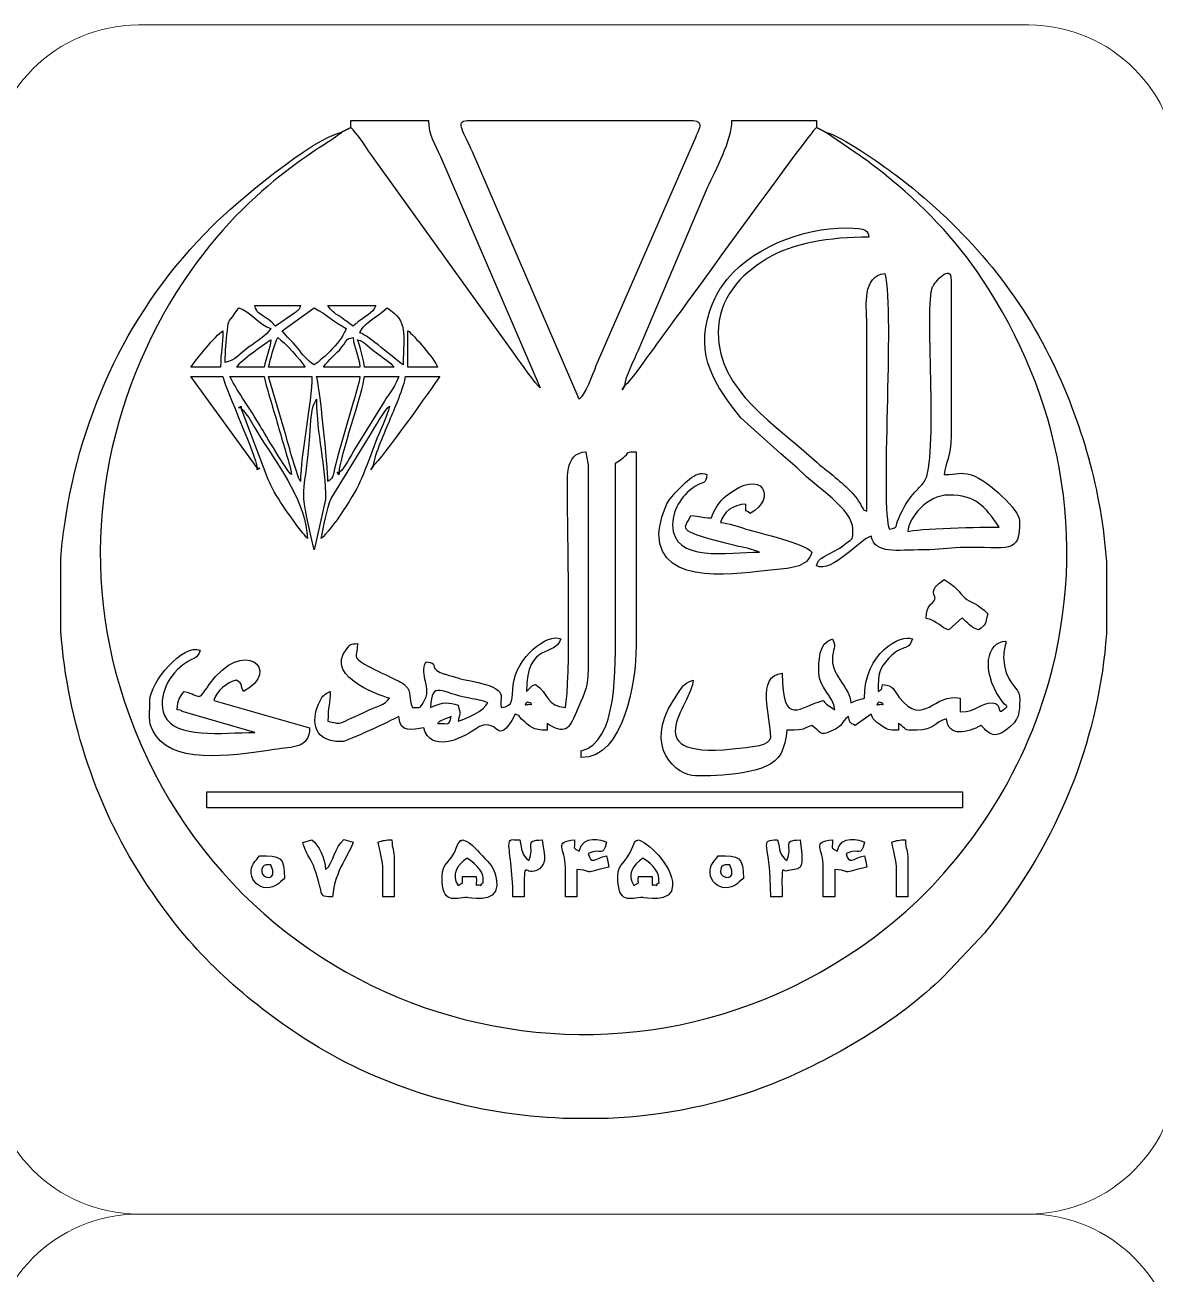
# Model space of a CAD drawing. Header units: millimetres. Extents: x -591 to 604, y 170 to 320.
# Drawn here: x 107.9 to 155.2, y 267.6 to 319.9 of the extents above; entities that cross this region are included whole.
import ezdxf

# ---------------------------------------------------------------- set-up
doc = ezdxf.new("R2010")
doc.units = ezdxf.units.MM
doc.header["$MEASUREMENT"] = 0
doc.layers.add('Layer 1', color=7, linetype='Continuous')

msp = doc.modelspace()

# ---------------------------------------------------------------- linework, layer by layer
at = {"layer": 'Layer 1', "color": 250, "lineweight": 18}
for points in [[(112.6292, 319.8725), (112.6292, 319.8725), (149.9166, 319.8725), (149.9166, 319.8725), (153.3625, 319.8725), (156.1729, 317.0621), (156.1729, 313.6162), (156.1729, 313.6162), (156.1729, 276.3288), (156.1729, 276.3288), (156.1729, 272.8829), (153.3625, 270.0725), (149.9166, 270.0725), (149.9166, 270.0725), (112.6292, 270.0725), (112.6292, 270.0725), (109.1833, 270.0725), (106.3729, 272.8829), (106.3729, 276.3288), (106.3729, 276.3288), (106.3729, 313.6162), (106.3729, 313.6162), (106.3729, 317.0621), (109.1833, 319.8725), (112.6292, 319.8725)], [(112.6292, 270.0725), (112.6292, 270.0725), (149.9166, 270.0725), (149.9166, 270.0725), (153.3625, 270.0725), (156.1729, 267.2621), (156.1729, 263.8162), (156.1729, 263.8162), (156.1729, 226.5288), (156.1729, 226.5288), (156.1729, 223.0829), (153.3625, 220.2725), (149.9166, 220.2725), (149.9166, 220.2725), (112.6292, 220.2725), (112.6292, 220.2725), (109.1833, 220.2725), (106.3729, 223.0829), (106.3729, 226.5288), (106.3729, 226.5288), (106.3729, 263.8162), (106.3729, 263.8162), (106.3729, 267.2621), (109.1833, 270.0725), (112.6292, 270.0725)]]:
    msp.add_open_spline(points, degree=3, knots=[0, 0, 0, 0, 0.125, 0.125, 0.125, 0.25, 0.25, 0.25, 0.375, 0.375, 0.375, 0.5, 0.5, 0.5, 0.625, 0.625, 0.625, 0.75, 0.75, 0.75, 0.875, 0.875, 0.875, 1, 1, 1, 1], dxfattribs=at)
at = {"layer": 'Layer 1', "color": 240}
for points, knots in [([(121.3283, 315.4831), (121.3283, 315.4831), (121.1371, 315.3875), (121.1371, 315.3875), (121.1371, 315.3875), (121.3283, 315.4831), (121.3283, 315.4831)], [0, 0, 0, 0, 0.5, 0.5, 0.5, 1, 1, 1, 1]), ([(121.5196, 315.5787), (121.5196, 315.5787), (121.3283, 315.4831), (121.3283, 315.4831), (121.3283, 315.4831), (121.5196, 315.5787), (121.5196, 315.5787)], [0, 0, 0, 0, 0.5, 0.5, 0.5, 1, 1, 1, 1]), ([(121.5196, 315.5787), (121.7502, 315.4096), (122.2702, 314.5777), (122.5027, 314.267), (122.5027, 314.267), (128.4232, 306.0356), (128.4232, 306.0356), (128.5936, 305.7854), (129.2925, 304.7977), (129.4561, 304.678), (129.4561, 304.678), (125.2753, 314.3622), (125.2753, 314.3622), (125.0812, 314.8163), (124.7706, 315.3037), (124.7706, 315.8656), (124.7706, 315.8656), (121.5196, 315.8656), (121.5196, 315.8656), (121.5196, 315.8656), (121.5196, 315.5787), (121.5196, 315.5787)], [0, 0, 0, 0, 0.1428571, 0.1428571, 0.1428571, 0.2857143, 0.2857143, 0.2857143, 0.4285714, 0.4285714, 0.4285714, 0.5714286, 0.5714286, 0.5714286, 0.7142857, 0.7142857, 0.7142857, 0.8571429, 0.8571429, 0.8571429, 1, 1, 1, 1]), ([(131.0816, 304.1999), (131.3687, 304.4104), (131.6157, 305.1724), (131.7919, 305.5932), (131.7919, 305.5932), (135.9667, 315.1944), (135.9667, 315.1944), (136.0563, 315.3854), (136.3591, 315.8656), (135.8625, 315.8656), (135.8625, 315.8656), (126.3963, 315.8656), (126.3963, 315.8656), (125.8735, 315.8656), (126.2796, 315.3359), (126.6138, 314.5534), (126.6138, 314.5534), (131.0816, 304.1999), (131.0816, 304.1999)], [0, 0, 0, 0, 0.1666667, 0.1666667, 0.1666667, 0.3333333, 0.3333333, 0.3333333, 0.5, 0.5, 0.5, 0.6666667, 0.6666667, 0.6666667, 0.8333333, 0.8333333, 0.8333333, 1, 1, 1, 1]), ([(132.994, 304.7736), (133.2156, 304.922), (133.7902, 305.7717), (134.005, 306.0575), (134.7037, 306.9873), (140.7305, 315.3622), (141.0261, 315.5787), (141.0261, 315.5787), (141.0261, 315.8656), (141.0261, 315.8656), (141.0261, 315.8656), (137.4881, 315.8656), (137.4881, 315.8656), (137.4881, 315.0549), (136.7991, 313.802), (136.469, 313.06), (136.469, 313.06), (133.5541, 306.2215), (133.5541, 306.2215), (133.4212, 305.8995), (133.024, 305.1346), (132.994, 304.7736)], [0, 0, 0, 0, 0.1428571, 0.1428571, 0.1428571, 0.2857143, 0.2857143, 0.2857143, 0.4285714, 0.4285714, 0.4285714, 0.5714286, 0.5714286, 0.5714286, 0.7142857, 0.7142857, 0.7142857, 0.8571429, 0.8571429, 0.8571429, 1, 1, 1, 1]), ([(141.2174, 315.4831), (141.2174, 315.4831), (141.0261, 315.5787), (141.0261, 315.5787), (141.0261, 315.5787), (141.2174, 315.4831), (141.2174, 315.4831)], [0, 0, 0, 0, 0.5, 0.5, 0.5, 1, 1, 1, 1]), ([(141.4086, 315.3875), (141.4086, 315.3875), (141.2174, 315.4831), (141.2174, 315.4831), (141.2174, 315.4831), (141.4086, 315.3875), (141.4086, 315.3875)], [0, 0, 0, 0, 0.5, 0.5, 0.5, 1, 1, 1, 1]), ([(141.4086, 315.3875), (141.4086, 315.3875), (142.6517, 314.527), (142.6517, 314.527), (143.1052, 314.2247), (143.4274, 313.9902), (143.8645, 313.6364), (145.4564, 312.3483), (146.8343, 310.9385), (147.9687, 309.2301), (151.1679, 304.4115), (152.4842, 298.4305), (150.7401, 292.2866), (149.5464, 288.0813), (146.9604, 284.438), (143.95, 282.0562), (132.5688, 273.0512), (115.9576, 278.2985), (111.8269, 292.2121), (110.056, 298.177), (111.3464, 304.354), (114.5008, 309.1151), (117.385, 313.4681), (120.8318, 314.9707), (121.1371, 315.3875), (119.8893, 315.0968), (116.7263, 312.4586), (115.7108, 311.4432), (112.2588, 307.9916), (110.2269, 303.7153), (109.5241, 298.8881), (109.4586, 298.4392), (109.4096, 297.9872), (109.3759, 297.5331), (109.3759, 297.5331), (109.3759, 294.4858), (109.3759, 294.4858), (109.6508, 290.6946), (110.9288, 286.9401), (112.971, 283.8897), (113.3116, 283.381), (113.5595, 283.0306), (113.9237, 282.5477), (115.5836, 280.3463), (117.8312, 278.46), (120.1861, 277.0489), (123.2029, 275.2412), (126.7899, 274.2299), (130.4087, 274.0793), (130.4087, 274.0793), (132.3016, 274.0793), (132.3016, 274.0793), (134.6773, 274.1787), (137.0263, 274.6554), (139.1957, 275.5271), (141.6467, 276.5121), (144.4903, 278.181), (146.3588, 280.0297), (146.3588, 280.0297), (148.0738, 281.8528), (148.0738, 281.8528), (148.2527, 282.0643), (148.4271, 282.2916), (148.581, 282.4928), (151.3437, 286.1041), (152.8745, 290.1925), (153.1699, 294.3787), (153.1699, 294.3787), (153.1699, 297.3939), (153.1699, 297.3939), (152.9652, 300.3065), (152.1689, 303.2224), (150.7794, 306.0167), (149.2627, 309.0669), (146.9818, 311.6047), (144.3182, 313.6118), (143.7522, 314.0384), (142.063, 315.2351), (141.4086, 315.3875)], [0, 0, 0, 0, 0.0384615, 0.0384615, 0.0384615, 0.0769231, 0.0769231, 0.0769231, 0.1153846, 0.1153846, 0.1153846, 0.1538462, 0.1538462, 0.1538462, 0.1923077, 0.1923077, 0.1923077, 0.2307692, 0.2307692, 0.2307692, 0.2692308, 0.2692308, 0.2692308, 0.3076923, 0.3076923, 0.3076923, 0.3461538, 0.3461538, 0.3461538, 0.3846154, 0.3846154, 0.3846154, 0.4230769, 0.4230769, 0.4230769, 0.4615385, 0.4615385, 0.4615385, 0.5, 0.5, 0.5, 0.5384615, 0.5384615, 0.5384615, 0.5769231, 0.5769231, 0.5769231, 0.6153846, 0.6153846, 0.6153846, 0.6538462, 0.6538462, 0.6538462, 0.6923077, 0.6923077, 0.6923077, 0.7307692, 0.7307692, 0.7307692, 0.7692308, 0.7692308, 0.7692308, 0.8076923, 0.8076923, 0.8076923, 0.8461538, 0.8461538, 0.8461538, 0.8846154, 0.8846154, 0.8846154, 0.9230769, 0.9230769, 0.9230769, 0.9615385, 0.9615385, 0.9615385, 1, 1, 1, 1]), ([(142.556, 298.7495), (142.556, 298.286), (142.541, 298.3803), (142.2767, 298.1682), (141.8403, 297.8179), (141.734, 297.8425), (141.3834, 297.6272), (141.1701, 297.4963), (141.0963, 297.4824), (141.0261, 297.2195), (141.6836, 296.9155), (142.8517, 298.3373), (143.3209, 298.4626), (143.5028, 297.6823), (144.3482, 297.8929), (145.5205, 297.8886), (146.1836, 297.8862), (146.5131, 297.9716), (147.0471, 297.9877), (149.1328, 298.0501), (149.5364, 297.6229), (149.5364, 299.1319), (149.5364, 299.489), (148.2728, 300.8026), (147.5039, 301.0268), (147.0175, 301.1686), (146.9521, 301.0443), (146.3808, 301.0443), (146.4242, 301.5662), (146.6677, 301.7736), (146.6677, 302.67), (146.6677, 302.67), (146.6677, 309.1721), (146.6677, 309.1721), (146.6677, 309.9439), (145.9635, 309.0628), (145.8864, 308.9017), (145.5469, 308.1923), (146.163, 301.5926), (145.5411, 300.7368), (145.3056, 300.4128), (144.8721, 300.1596), (144.4739, 299.222), (144.302, 298.8171), (144.4838, 298.8558), (144.086, 298.7495), (143.6744, 299.6073), (144.3002, 307.7185), (143.8947, 309.4589), (142.9349, 309.3791), (143.1294, 308.0296), (143.1297, 307.5466), (143.1297, 307.5466), (143.1297, 299.5144), (143.1297, 299.5144), (142.9248, 299.5971), (143.0418, 299.5253), (142.7842, 299.9339), (142.4935, 300.3949), (141.8948, 300.8529), (141.4746, 301.206), (141.2811, 301.3687), (141.2428, 301.3644), (141.0492, 301.5456), (139.3456, 303.1403), (136.9144, 304.521), (136.9144, 306.9728), (136.9144, 308.4435), (137.8426, 309.4092), (138.9611, 310.0897), (140.0008, 310.7222), (141.5764, 310.989), (143.2254, 310.989), (143.1568, 311.2456), (143.1755, 311.3715), (142.2692, 311.3715), (140.4711, 311.3715), (138.1887, 310.5647), (137.0651, 308.9259), (136.8345, 308.5895), (136.7036, 308.3163), (136.563, 307.8981), (135.9295, 306.0133), (136.7884, 304.7585), (137.855, 303.4192), (137.855, 303.4192), (139.5202, 301.929), (139.5202, 301.929), (139.8266, 301.6369), (140.0293, 301.5192), (140.3322, 301.2111), (140.9708, 300.562), (142.556, 299.5869), (142.556, 298.7495)], [0, 0, 0, 0, 0.0322581, 0.0322581, 0.0322581, 0.0645161, 0.0645161, 0.0645161, 0.0967742, 0.0967742, 0.0967742, 0.1290323, 0.1290323, 0.1290323, 0.1612903, 0.1612903, 0.1612903, 0.1935484, 0.1935484, 0.1935484, 0.2258065, 0.2258065, 0.2258065, 0.2580645, 0.2580645, 0.2580645, 0.2903226, 0.2903226, 0.2903226, 0.3225806, 0.3225806, 0.3225806, 0.3548387, 0.3548387, 0.3548387, 0.3870968, 0.3870968, 0.3870968, 0.4193548, 0.4193548, 0.4193548, 0.4516129, 0.4516129, 0.4516129, 0.483871, 0.483871, 0.483871, 0.516129, 0.516129, 0.516129, 0.5483871, 0.5483871, 0.5483871, 0.5806452, 0.5806452, 0.5806452, 0.6129032, 0.6129032, 0.6129032, 0.6451613, 0.6451613, 0.6451613, 0.6774194, 0.6774194, 0.6774194, 0.7096774, 0.7096774, 0.7096774, 0.7419355, 0.7419355, 0.7419355, 0.7741935, 0.7741935, 0.7741935, 0.8064516, 0.8064516, 0.8064516, 0.8387097, 0.8387097, 0.8387097, 0.8709677, 0.8709677, 0.8709677, 0.9032258, 0.9032258, 0.9032258, 0.9354839, 0.9354839, 0.9354839, 0.9677419, 0.9677419, 0.9677419, 1, 1, 1, 1]), ([(116.2605, 305.7298), (116.6675, 305.8246), (116.9042, 306.1187), (117.2437, 306.3721), (117.5833, 306.6254), (117.9565, 306.8409), (118.1729, 307.1641), (117.7133, 307.2869), (117.2937, 307.902), (116.8343, 308.0246), (116.3788, 307.3447), (116.403, 307.6277), (116.3524, 307.0723), (116.3083, 306.5869), (116.2605, 306.2771), (116.2605, 305.7298)], [0, 0, 0, 0, 0.2, 0.2, 0.2, 0.4, 0.4, 0.4, 0.6, 0.6, 0.6, 0.8, 0.8, 0.8, 1, 1, 1, 1]), ([(118.3642, 307.2597), (118.3642, 307.2597), (119.214, 307.8442), (119.214, 307.8442), (119.3573, 307.9789), (119.3375, 307.9037), (119.416, 308.1203), (119.416, 308.1203), (117.5036, 308.1203), (117.5036, 308.1203), (117.5884, 307.8024), (117.6634, 307.8212), (117.8983, 307.6546), (118.0777, 307.5275), (118.2404, 307.4285), (118.3642, 307.2597)], [0, 0, 0, 0, 0.2, 0.2, 0.2, 0.4, 0.4, 0.4, 0.6, 0.6, 0.6, 0.8, 0.8, 0.8, 1, 1, 1, 1]), ([(118.6511, 307.0685), (118.8452, 306.7785), (119.0475, 306.6596), (119.28, 306.3588), (119.5187, 306.0499), (119.687, 305.8368), (119.9897, 305.6342), (120.3705, 305.8891), (121.201, 306.6875), (121.3283, 307.1641), (120.8099, 307.4384), (120.5081, 307.7505), (119.9897, 308.0246), (119.9897, 308.0246), (118.6511, 307.0685), (118.6511, 307.0685)], [0, 0, 0, 0, 0.2, 0.2, 0.2, 0.4, 0.4, 0.4, 0.6, 0.6, 0.6, 0.8, 0.8, 0.8, 1, 1, 1, 1]), ([(121.6152, 307.2597), (121.6152, 307.2597), (121.7179, 307.3482), (121.7179, 307.3482), (121.7328, 307.3606), (121.8014, 307.4186), (121.822, 307.4355), (122.0782, 307.6437), (122.4527, 307.7922), (122.5714, 308.1203), (122.5714, 308.1203), (120.5634, 308.1203), (120.5634, 308.1203), (120.7153, 307.8935), (120.8178, 307.8195), (121.0594, 307.6602), (121.2908, 307.5077), (121.4163, 307.3928), (121.6152, 307.2597)], [0, 0, 0, 0, 0.1666667, 0.1666667, 0.1666667, 0.3333333, 0.3333333, 0.3333333, 0.5, 0.5, 0.5, 0.6666667, 0.6666667, 0.6666667, 0.8333333, 0.8333333, 0.8333333, 1, 1, 1, 1]), ([(121.9021, 306.9728), (122.2744, 306.8734), (123.3168, 305.9035), (123.7188, 305.6342), (123.7188, 307.0135), (123.9347, 307.432), (123.0495, 308.0246), (122.5571, 307.5967), (122, 307.3394), (121.9021, 306.9728)], [0, 0, 0, 0, 0.3333333, 0.3333333, 0.3333333, 0.6666667, 0.6666667, 0.6666667, 1, 1, 1, 1]), ([(114.8263, 305.5386), (114.8263, 305.5386), (116.0693, 305.5386), (116.0693, 305.5386), (116.0693, 306.2073), (116.1649, 306.4528), (116.1649, 307.0685), (115.8453, 306.8546), (115.0566, 305.8827), (114.8263, 305.5386)], [0, 0, 0, 0, 0.3333333, 0.3333333, 0.3333333, 0.6666667, 0.6666667, 0.6666667, 1, 1, 1, 1]), ([(116.7386, 305.5386), (116.7386, 305.5386), (117.886, 305.5386), (117.886, 305.5386), (117.9702, 305.8995), (118.1438, 306.3367), (118.1729, 306.686), (117.8141, 306.4458), (116.9593, 305.8679), (116.7386, 305.5386)], [0, 0, 0, 0, 0.3333333, 0.3333333, 0.3333333, 0.6666667, 0.6666667, 0.6666667, 1, 1, 1, 1]), ([(118.0773, 305.5386), (118.0773, 305.5386), (119.6072, 305.5386), (119.6072, 305.5386), (119.3827, 305.8737), (118.7956, 306.5568), (118.4598, 306.7816), (118.3315, 306.5145), (118.153, 305.8634), (118.0773, 305.5386)], [0, 0, 0, 0, 0.3333333, 0.3333333, 0.3333333, 0.6666667, 0.6666667, 0.6666667, 1, 1, 1, 1]), ([(120.3722, 305.5386), (120.3722, 305.5386), (121.9021, 305.5386), (121.9021, 305.5386), (121.8607, 306.0354), (121.653, 306.3277), (121.6152, 306.7816), (121.2852, 306.6935), (121.4474, 306.7722), (121.1506, 306.3857), (120.905, 306.066), (120.6007, 305.8798), (120.3722, 305.5386)], [0, 0, 0, 0, 0.25, 0.25, 0.25, 0.5, 0.5, 0.5, 0.75, 0.75, 0.75, 1, 1, 1, 1]), ([(122.0934, 305.5386), (122.0934, 305.5386), (123.3363, 305.5386), (123.3363, 305.5386), (123.1888, 305.7402), (122.8334, 305.9614), (122.5979, 306.1388), (122.1521, 306.4747), (122.1151, 306.6037), (121.8065, 306.686), (121.8967, 306.4979), (122.0714, 305.8025), (122.0934, 305.5386)], [0, 0, 0, 0, 0.25, 0.25, 0.25, 0.5, 0.5, 0.5, 0.75, 0.75, 0.75, 1, 1, 1, 1]), ([(123.9101, 305.5386), (123.9101, 305.5386), (125.1531, 305.5386), (125.1531, 305.5386), (125.068, 305.8573), (124.1319, 306.906), (123.9101, 307.0685), (123.9101, 307.0685), (123.9101, 305.5386), (123.9101, 305.5386)], [0, 0, 0, 0, 0.3333333, 0.3333333, 0.3333333, 0.6666667, 0.6666667, 0.6666667, 1, 1, 1, 1]), ([(117.5992, 301.3313), (117.5584, 301.8214), (116.3091, 304.5372), (116.1649, 305.156), (116.1649, 305.156), (114.8263, 305.156), (114.8263, 305.156), (114.8263, 305.156), (117.5992, 301.3313), (117.5992, 301.3313)], [0, 0, 0, 0, 0.3333333, 0.3333333, 0.3333333, 0.6666667, 0.6666667, 0.6666667, 1, 1, 1, 1]), ([(119.0335, 301.0443), (119.0082, 301.348), (118.8728, 301.713), (118.7799, 302.0338), (118.6716, 302.4078), (118.5684, 302.7603), (118.4806, 303.0731), (118.2825, 303.7783), (118.0441, 304.4774), (117.886, 305.156), (117.886, 305.156), (116.4518, 305.156), (116.4518, 305.156), (116.8382, 304.4256), (117.2935, 303.8096), (117.7257, 303.0833), (117.931, 302.7382), (118.8357, 301.1892), (119.0335, 301.0443)], [0, 0, 0, 0, 0.1666667, 0.1666667, 0.1666667, 0.3333333, 0.3333333, 0.3333333, 0.5, 0.5, 0.5, 0.6666667, 0.6666667, 0.6666667, 0.8333333, 0.8333333, 0.8333333, 1, 1, 1, 1]), ([(119.416, 300.7576), (119.416, 301.8683), (119.894, 304.0569), (119.894, 305.156), (119.894, 305.156), (118.0773, 305.156), (118.0773, 305.156), (118.0773, 305.156), (118.7259, 302.9361), (118.7259, 302.9361), (118.841, 302.5262), (118.9295, 302.2169), (119.0447, 301.8206), (119.0447, 301.8206), (119.3462, 300.8789), (119.3462, 300.8789), (119.3544, 300.8624), (119.374, 300.831), (119.3808, 300.818), (119.3877, 300.8049), (119.4026, 300.7766), (119.416, 300.7576)], [0, 0, 0, 0, 0.1428571, 0.1428571, 0.1428571, 0.2857143, 0.2857143, 0.2857143, 0.4285714, 0.4285714, 0.4285714, 0.5714286, 0.5714286, 0.5714286, 0.7142857, 0.7142857, 0.7142857, 0.8571429, 0.8571429, 0.8571429, 1, 1, 1, 1]), ([(120.5634, 300.7576), (120.8617, 300.976), (120.7147, 300.8874), (120.9666, 301.7886), (120.9666, 301.7886), (121.6039, 304.0198), (121.6039, 304.0198), (121.6985, 304.3439), (121.8748, 304.829), (121.9021, 305.156), (121.9021, 305.156), (120.0853, 305.156), (120.0853, 305.156), (120.2034, 304.91), (120.5634, 301.313), (120.5634, 300.7576)], [0, 0, 0, 0, 0.2, 0.2, 0.2, 0.4, 0.4, 0.4, 0.6, 0.6, 0.6, 0.8, 0.8, 0.8, 1, 1, 1, 1]), ([(121.0415, 301.1399), (121.2759, 301.3117), (121.5085, 301.8235), (121.6923, 302.1148), (121.6923, 302.1148), (122.9353, 304.1228), (122.9353, 304.1228), (123.119, 304.4145), (123.4399, 304.8278), (123.5276, 305.156), (123.5276, 305.156), (122.0934, 305.156), (122.0934, 305.156), (122.0408, 304.524), (121.0553, 301.7594), (121.0415, 301.1399)], [0, 0, 0, 0, 0.2, 0.2, 0.2, 0.4, 0.4, 0.4, 0.6, 0.6, 0.6, 0.8, 0.8, 0.8, 1, 1, 1, 1]), ([(122.4758, 301.4269), (122.7455, 301.6074), (124.9224, 304.6687), (125.2489, 305.156), (125.2489, 305.156), (123.8145, 305.156), (123.8145, 305.156), (123.782, 304.7663), (123.3025, 303.685), (123.1589, 303.3256), (122.9777, 302.8723), (122.5144, 301.8902), (122.4758, 301.4269)], [0, 0, 0, 0, 0.25, 0.25, 0.25, 0.5, 0.5, 0.5, 0.75, 0.75, 0.75, 1, 1, 1, 1]), ([(132.994, 304.7736), (132.994, 304.7736), (132.884, 304.5872), (132.884, 304.5872), (132.884, 304.5872), (132.994, 304.7736), (132.994, 304.7736)], [0, 0, 0, 0, 0.5, 0.5, 0.5, 1, 1, 1, 1]), ([(119.9897, 297.8889), (119.9897, 297.8889), (120.4678, 299.9925), (120.4678, 299.9925), (120.4678, 301.4315), (120.0853, 302.7305), (120.0853, 304.1999), (119.8604, 303.8761), (119.8395, 303.2323), (119.8018, 302.6666), (119.6087, 299.7816), (119.2616, 301.0142), (119.9897, 297.8889)], [0, 0, 0, 0, 0.25, 0.25, 0.25, 0.5, 0.5, 0.5, 0.75, 0.75, 0.75, 1, 1, 1, 1]), ([(116.9299, 303.8174), (116.9299, 303.8174), (116.9299, 303.913), (116.9299, 303.913), (116.9299, 303.913), (116.8183, 303.8333), (116.8183, 303.8333), (116.8183, 303.8333), (116.9299, 303.8174), (116.9299, 303.8174)], [0, 0, 0, 0, 0.3333333, 0.3333333, 0.3333333, 0.6666667, 0.6666667, 0.6666667, 1, 1, 1, 1]), ([(116.9299, 303.8174), (116.9299, 303.8174), (118.0624, 300.8383), (118.0624, 300.8383), (118.3034, 300.2315), (119.0056, 299.2434), (119.4415, 298.6793), (119.5354, 298.5581), (119.6182, 298.4644), (119.7028, 298.367), (119.6711, 299.7936), (118.5738, 301.3132), (117.7717, 302.5556), (117.572, 302.8649), (117.1592, 303.6493), (116.9299, 303.8174)], [0, 0, 0, 0, 0.2, 0.2, 0.2, 0.4, 0.4, 0.4, 0.6, 0.6, 0.6, 0.8, 0.8, 0.8, 1, 1, 1, 1]), ([(120.2766, 298.367), (120.708, 298.6832), (121.749, 300.3167), (121.9707, 300.8802), (122.1823, 301.4177), (122.3751, 301.8804), (122.5603, 302.3942), (122.7314, 302.8696), (123.0384, 303.4549), (123.1451, 303.913), (122.9153, 303.7446), (122.5035, 302.961), (122.3033, 302.6513), (122.3033, 302.6513), (120.7045, 300.0426), (120.7045, 300.0426), (120.5073, 299.627), (120.3882, 298.8466), (120.2766, 298.367)], [0, 0, 0, 0, 0.1666667, 0.1666667, 0.1666667, 0.3333333, 0.3333333, 0.3333333, 0.5, 0.5, 0.5, 0.6666667, 0.6666667, 0.6666667, 0.8333333, 0.8333333, 0.8333333, 1, 1, 1, 1]), ([(130.5079, 291.2911), (129.7415, 291.3081), (129.7967, 291.8912), (129.2649, 292.2473), (129.0908, 292.2007), (129.168, 292.2274), (129.0703, 292.1549), (129.0703, 292.1549), (128.8824, 291.9605), (128.8824, 291.9605), (128.8824, 294.0652), (130.1095, 293.3842), (130.3167, 294.1597), (129.7532, 294.4202), (128.4608, 293.3889), (128.3219, 292.2339), (128.2537, 291.6663), (128.3842, 291.3371), (127.8306, 291.2911), (127.6678, 291.6852), (128.3304, 292.061), (126.5472, 292.3982), (126.0762, 292.4871), (125.9148, 292.5497), (125.4886, 292.6783), (125.4835, 292.6798), (125.2815, 292.7421), (125.2709, 292.7475), (124.7776, 292.9959), (125.2345, 293.1423), (124.6752, 293.2035), (124.3476, 292.6205), (124.9822, 292.1368), (124.5604, 291.5039), (124.3796, 291.2326), (124.5126, 291.3002), (124.1014, 291.2911), (123.9134, 291.6829), (124.1213, 291.895), (123.7914, 292.2241), (123.605, 292.4101), (122.5862, 292.8026), (122.0917, 293.1086), (121.567, 293.4335), (121.7931, 293.3706), (121.8065, 293.9685), (121.4827, 293.9415), (121.532, 293.9611), (121.3562, 293.7493), (120.3183, 292.4975), (123.1183, 291.6757), (123.1451, 291.6736), (122.9359, 291.3879), (122.649, 291.352), (122.0959, 291.0971), (120.8547, 290.5253), (121.1505, 290.5806), (120.5634, 290.7174), (120.5634, 291.2979), (120.6591, 291.4835), (120.6591, 291.9605), (120.4293, 291.8389), (120.3504, 291.8046), (120.2199, 291.5387), (119.9249, 290.9373), (119.7608, 289.8567), (121.1371, 289.8567), (121.3748, 289.8567), (123.2251, 290.7485), (123.5276, 290.9085), (123.5894, 290.1655), (124.1026, 290.3908), (124.5794, 290.4304), (124.8551, 289.398), (126.0936, 289.9298), (126.7396, 290.379), (127.7524, 291.0832), (127.5728, 289.4329), (128.4043, 291.0041), (128.7728, 290.8708), (128.4263, 291.022), (128.6777, 290.7994), (129.0487, 290.4709), (129.1321, 290.3348), (129.743, 290.3348), (129.743, 290.3348), (129.743, 290.6216), (129.743, 290.6216), (130.4633, 290.1391), (130.6714, 290.3447), (130.9736, 291.1121), (131.2347, 291.7752), (131.4641, 291.9724), (131.4641, 292.9166), (131.4641, 292.9166), (131.4641, 301.3313), (131.4641, 301.3313), (131.4641, 301.661), (131.3934, 301.7015), (131.3685, 302.0006), (130.4403, 301.9234), (130.6034, 300.8883), (130.6035, 299.8969), (130.6037, 298.0505), (130.7429, 292.2997), (130.5079, 291.2911)], [0, 0, 0, 0, 0.0285714, 0.0285714, 0.0285714, 0.0571429, 0.0571429, 0.0571429, 0.0857143, 0.0857143, 0.0857143, 0.1142857, 0.1142857, 0.1142857, 0.1428571, 0.1428571, 0.1428571, 0.1714286, 0.1714286, 0.1714286, 0.2, 0.2, 0.2, 0.2285714, 0.2285714, 0.2285714, 0.2571429, 0.2571429, 0.2571429, 0.2857143, 0.2857143, 0.2857143, 0.3142857, 0.3142857, 0.3142857, 0.3428571, 0.3428571, 0.3428571, 0.3714286, 0.3714286, 0.3714286, 0.4, 0.4, 0.4, 0.4285714, 0.4285714, 0.4285714, 0.4571429, 0.4571429, 0.4571429, 0.4857143, 0.4857143, 0.4857143, 0.5142857, 0.5142857, 0.5142857, 0.5428571, 0.5428571, 0.5428571, 0.5714286, 0.5714286, 0.5714286, 0.6, 0.6, 0.6, 0.6285714, 0.6285714, 0.6285714, 0.6571429, 0.6571429, 0.6571429, 0.6857143, 0.6857143, 0.6857143, 0.7142857, 0.7142857, 0.7142857, 0.7428571, 0.7428571, 0.7428571, 0.7714286, 0.7714286, 0.7714286, 0.8, 0.8, 0.8, 0.8285714, 0.8285714, 0.8285714, 0.8571429, 0.8571429, 0.8571429, 0.8857143, 0.8857143, 0.8857143, 0.9142857, 0.9142857, 0.9142857, 0.9428571, 0.9428571, 0.9428571, 0.9714286, 0.9714286, 0.9714286, 1, 1, 1, 1]), ([(132.6115, 301.5225), (132.6115, 299.2913), (132.6115, 297.0602), (132.6115, 294.8291), (132.6115, 292.8472), (132.6967, 289.8283), (131.1773, 289.4742), (131.1773, 289.4742), (131.1773, 289.1873), (131.1773, 289.1873), (132.9528, 289.1873), (133.4721, 292.3273), (133.4721, 293.8728), (133.4721, 293.8728), (133.4721, 302.0006), (133.4721, 302.0006), (133.0106, 301.9903), (133.2296, 301.9958), (132.9936, 301.8096), (132.9918, 301.8082), (132.914, 301.7342), (132.8396, 301.677), (132.7344, 301.5959), (132.6946, 301.578), (132.6115, 301.5225)], [0, 0, 0, 0, 0.125, 0.125, 0.125, 0.25, 0.25, 0.25, 0.375, 0.375, 0.375, 0.5, 0.5, 0.5, 0.625, 0.625, 0.625, 0.75, 0.75, 0.75, 0.875, 0.875, 0.875, 1, 1, 1, 1]), ([(117.5992, 301.3313), (117.5992, 301.3313), (117.5992, 301.2357), (117.5992, 301.2357), (117.5992, 301.2357), (117.7108, 301.3154), (117.7108, 301.3154), (117.7108, 301.3154), (117.5992, 301.3313), (117.5992, 301.3313)], [0, 0, 0, 0, 0.3333333, 0.3333333, 0.3333333, 0.6666667, 0.6666667, 0.6666667, 1, 1, 1, 1]), ([(122.4758, 301.4269), (122.4758, 301.4269), (122.3658, 301.2403), (122.3658, 301.2403), (122.3658, 301.2403), (122.4758, 301.4269), (122.4758, 301.4269)], [0, 0, 0, 0, 0.5, 0.5, 0.5, 1, 1, 1, 1]), ([(134.4282, 298.5582), (134.4282, 296.2664), (137.9497, 296.92), (139.0968, 297.0452), (139.8581, 297.1285), (140.6474, 297.0916), (140.8349, 297.7932), (140.5614, 298.1665), (138.6438, 298.5844), (138.0736, 298.7612), (137.8211, 298.8396), (137.299, 299.0123), (137.01, 299.0363), (137.1231, 299.46), (137.5195, 299.7892), (138.0618, 299.8013), (138.0989, 299.3572), (137.9594, 299.6341), (138.2532, 299.4187), (139.3952, 300.0232), (138.7828, 301.3947), (137.2383, 300.1468), (137.0055, 299.959), (136.7006, 299.5412), (136.6277, 299.2275), (136.147, 299.2275), (136.1995, 299.3136), (135.767, 299.3232), (135.4232, 298.6736), (135.1384, 298.701), (137.6576, 298.0583), (137.7947, 298.0234), (137.9153, 298.0107), (138.1368, 297.9638), (138.1368, 297.9638), (138.572, 297.8252), (138.572, 297.8252), (138.5861, 297.8191), (138.6155, 297.806), (138.6357, 297.7932), (137.341, 297.7932), (135.002, 297.3294), (135.002, 298.9407), (135.002, 299.6393), (135.4729, 300.2754), (135.9635, 300.561), (136.3371, 300.7785), (136.3898, 300.6188), (136.4363, 301.0443), (135.949, 301.2698), (135.4167, 300.5689), (135.105, 300.2721), (135.105, 300.2721), (134.8456, 299.9578), (134.8456, 299.9578), (134.6266, 299.6085), (134.4282, 298.8962), (134.4282, 298.5582)], [0, 0, 0, 0, 0.0526316, 0.0526316, 0.0526316, 0.1052632, 0.1052632, 0.1052632, 0.1578947, 0.1578947, 0.1578947, 0.2105263, 0.2105263, 0.2105263, 0.2631579, 0.2631579, 0.2631579, 0.3157895, 0.3157895, 0.3157895, 0.3684211, 0.3684211, 0.3684211, 0.4210526, 0.4210526, 0.4210526, 0.4736842, 0.4736842, 0.4736842, 0.5263158, 0.5263158, 0.5263158, 0.5789474, 0.5789474, 0.5789474, 0.6315789, 0.6315789, 0.6315789, 0.6842105, 0.6842105, 0.6842105, 0.7368421, 0.7368421, 0.7368421, 0.7894737, 0.7894737, 0.7894737, 0.8421053, 0.8421053, 0.8421053, 0.8947368, 0.8947368, 0.8947368, 0.9473684, 0.9473684, 0.9473684, 1, 1, 1, 1]), ([(121.0415, 301.1399), (121.0415, 301.1399), (120.9459, 301.1399), (120.9459, 301.1399), (120.9459, 301.1399), (121.0256, 301.0285), (121.0256, 301.0285), (121.0256, 301.0285), (121.0415, 301.1399), (121.0415, 301.1399)], [0, 0, 0, 0, 0.3333333, 0.3333333, 0.3333333, 0.6666667, 0.6666667, 0.6666667, 1, 1, 1, 1]), ([(144.8509, 298.6538), (144.9003, 299.2482), (145.642, 300.1839), (146.572, 300.1839), (147.6821, 300.1839), (148.0813, 299.7327), (148.6757, 298.845), (148.0883, 298.845), (145.1239, 298.785), (144.8509, 298.6538)], [0, 0, 0, 0, 0.3333333, 0.3333333, 0.3333333, 0.6666667, 0.6666667, 0.6666667, 1, 1, 1, 1]), ([(145.6158, 295.0203), (146.1692, 294.8913), (146.1856, 294.6453), (146.572, 294.5422), (146.572, 294.5422), (147.1279, 295.0389), (147.1279, 295.0389), (147.3553, 294.8381), (147.5063, 294.6245), (147.8151, 294.5422), (148.1416, 294.7608), (148.0955, 294.7736), (148.1975, 295.2115), (147.7742, 295.6577), (147.466, 295.687), (147.2402, 295.8797), (146.9635, 296.1154), (147.1261, 296.1467), (146.3808, 296.6458), (145.5874, 296.1145), (146.0959, 296.0234), (145.9733, 295.7833), (145.8814, 295.6038), (145.6287, 295.5937), (145.6158, 295.0203)], [0, 0, 0, 0, 0.125, 0.125, 0.125, 0.25, 0.25, 0.25, 0.375, 0.375, 0.375, 0.5, 0.5, 0.5, 0.625, 0.625, 0.625, 0.75, 0.75, 0.75, 0.875, 0.875, 0.875, 1, 1, 1, 1]), ([(113.105, 291.578), (113.105, 290.7362), (113.0014, 290.6412), (113.3558, 290.1075), (114.2185, 288.8086), (117.0465, 289.3564), (118.3099, 289.5285), (119.1067, 289.637), (119.7792, 289.571), (119.7985, 290.4304), (119.7985, 290.4304), (115.7825, 291.578), (115.7825, 291.578), (115.8923, 291.9894), (116.3289, 292.3291), (116.7386, 292.4385), (117.0545, 292.2071), (116.8459, 292.3344), (117.0255, 291.9605), (118.6735, 292.8325), (117.015, 294.2894), (115.5908, 292.2476), (115.0581, 291.4841), (115.2999, 291.7833), (114.5393, 291.9605), (114.3649, 291.6998), (114.2624, 291.6409), (114.2524, 291.1955), (114.6074, 291.1127), (114.2825, 291.1742), (114.6092, 291.074), (114.6092, 291.074), (117.5036, 290.2392), (117.5036, 290.2392), (116.1306, 290.2392), (114.1525, 289.959), (113.7227, 290.9551), (113.3769, 291.7563), (113.9529, 292.7319), (114.5935, 293.1492), (114.9471, 293.3795), (115.1113, 293.3166), (115.2088, 293.6816), (114.5211, 293.9996), (113.105, 292.3441), (113.105, 291.578)], [0, 0, 0, 0, 0.0666667, 0.0666667, 0.0666667, 0.1333333, 0.1333333, 0.1333333, 0.2, 0.2, 0.2, 0.2666667, 0.2666667, 0.2666667, 0.3333333, 0.3333333, 0.3333333, 0.4, 0.4, 0.4, 0.4666667, 0.4666667, 0.4666667, 0.5333333, 0.5333333, 0.5333333, 0.6, 0.6, 0.6, 0.6666667, 0.6666667, 0.6666667, 0.7333333, 0.7333333, 0.7333333, 0.8, 0.8, 0.8, 0.8666667, 0.8666667, 0.8666667, 0.9333333, 0.9333333, 0.9333333, 1, 1, 1, 1]), ([(143.0341, 291.6736), (142.8024, 291.6195), (142.6504, 291.5735), (142.4604, 291.4822), (142.446, 292.1271), (141.6954, 292.5548), (141.6954, 293.2991), (141.6954, 293.7648), (141.8863, 293.7618), (141.6954, 294.1597), (141.1028, 294.0014), (141.1217, 293.1991), (141.1217, 292.7254), (141.1217, 292.1293), (141.7427, 291.7779), (141.7911, 291.1955), (141.7911, 291.1955), (141.4465, 291.4246), (141.4465, 291.4246), (141.3916, 291.4789), (141.3328, 291.5591), (141.3129, 291.578), (140.3468, 291.3529), (139.5918, 290.3775), (139.5918, 292.7254), (138.4788, 292.6328), (139.1136, 290.8626), (139.1136, 290.0479), (139.1136, 289.6866), (138.2448, 289.637), (137.9382, 289.5979), (133.203, 288.9935), (135.8402, 291.4301), (135.8625, 292.4385), (135.4234, 292.3213), (135.2473, 291.9122), (135.0193, 291.5607), (133.7805, 289.6518), (135.1493, 288.4224), (135.9582, 288.4224), (136.8625, 288.4224), (139.0994, 288.4567), (139.5281, 289.3467), (139.6469, 289.5933), (139.7759, 290.0148), (139.7831, 290.3348), (140.7693, 290.3348), (140.2844, 290.3978), (140.8349, 290.5262), (141.2143, 290.272), (141.1516, 290.0626), (141.6336, 290.2888), (142.2119, 290.5606), (142.0173, 290.6539), (142.3648, 290.9085), (142.454, 290.5745), (142.4012, 290.6938), (142.6517, 290.5262), (142.6517, 290.5262), (143.3209, 291.0041), (143.3209, 291.0041), (143.3758, 290.7989), (143.4691, 290.7244), (143.7215, 290.5441), (143.9955, 290.3482), (144.022, 290.3348), (144.4684, 290.3348), (144.4684, 290.3348), (144.4684, 290.6216), (144.4684, 290.6216), (144.8529, 290.3641), (144.5845, 290.3348), (145.2334, 290.3348), (145.9491, 290.3348), (145.9733, 290.6786), (146.4764, 290.8129), (146.5429, 290.0141), (147.3678, 290.2389), (147.9107, 290.5262), (148.1869, 290.3411), (148.3791, 289.7879), (149.1725, 290.5073), (149.5844, 290.8806), (149.5364, 291.2878), (149.5364, 291.7692), (149.5364, 292.1071), (148.8669, 292.3414), (148.8669, 293.3948), (148.8669, 293.7244), (148.9376, 293.7649), (148.9625, 294.0641), (148.1277, 294.0454), (147.9544, 292.7916), (148.7, 291.69), (149.0509, 291.1714), (149.1133, 291.4283), (148.8623, 291.1982), (148.5621, 290.9232), (148.8231, 291.4822), (148.3888, 291.4822), (147.9106, 291.4822), (147.7549, 291.1155), (147.0501, 291.0999), (147.0501, 291.0999), (147.0501, 291.6736), (147.0501, 291.6736), (145.9377, 291.9327), (145.5266, 290.4206), (144.4966, 291.7017), (144.2448, 292.0152), (144.2767, 292.2076), (143.7991, 292.2473), (143.7322, 291.9677), (143.8114, 292.1095), (143.6078, 291.9605), (143.6078, 292.7375), (143.6541, 292.9033), (144.0455, 293.3396), (144.6218, 293.9826), (144.894, 293.6046), (145.0421, 294.1597), (144.5656, 294.38), (143.0341, 293.5768), (143.0341, 291.6736)], [0, 0, 0, 0, 0.0243902, 0.0243902, 0.0243902, 0.0487805, 0.0487805, 0.0487805, 0.0731707, 0.0731707, 0.0731707, 0.097561, 0.097561, 0.097561, 0.1219512, 0.1219512, 0.1219512, 0.1463415, 0.1463415, 0.1463415, 0.1707317, 0.1707317, 0.1707317, 0.195122, 0.195122, 0.195122, 0.2195122, 0.2195122, 0.2195122, 0.2439024, 0.2439024, 0.2439024, 0.2682927, 0.2682927, 0.2682927, 0.2926829, 0.2926829, 0.2926829, 0.3170732, 0.3170732, 0.3170732, 0.3414634, 0.3414634, 0.3414634, 0.3658537, 0.3658537, 0.3658537, 0.3902439, 0.3902439, 0.3902439, 0.4146341, 0.4146341, 0.4146341, 0.4390244, 0.4390244, 0.4390244, 0.4634146, 0.4634146, 0.4634146, 0.4878049, 0.4878049, 0.4878049, 0.5121951, 0.5121951, 0.5121951, 0.5365854, 0.5365854, 0.5365854, 0.5609756, 0.5609756, 0.5609756, 0.5853659, 0.5853659, 0.5853659, 0.6097561, 0.6097561, 0.6097561, 0.6341463, 0.6341463, 0.6341463, 0.6585366, 0.6585366, 0.6585366, 0.6829268, 0.6829268, 0.6829268, 0.7073171, 0.7073171, 0.7073171, 0.7317073, 0.7317073, 0.7317073, 0.7560976, 0.7560976, 0.7560976, 0.7804878, 0.7804878, 0.7804878, 0.804878, 0.804878, 0.804878, 0.8292683, 0.8292683, 0.8292683, 0.8536585, 0.8536585, 0.8536585, 0.8780488, 0.8780488, 0.8780488, 0.902439, 0.902439, 0.902439, 0.9268293, 0.9268293, 0.9268293, 0.9512195, 0.9512195, 0.9512195, 0.9756098, 0.9756098, 0.9756098, 1, 1, 1, 1]), ([(124.8663, 291.2911), (124.8925, 292.4661), (125.3472, 291.8815), (126.4905, 291.6721), (126.8007, 291.6153), (127.0084, 291.6015), (127.2569, 291.4822), (127.1466, 291.1779), (126.3218, 290.789), (126.0137, 290.7174), (126.1157, 291.1552), (126.1157, 290.9487), (126.0137, 291.3868), (125.6271, 291.4893), (125.4128, 291.5533), (124.8663, 291.2911)], [0, 0, 0, 0, 0.2, 0.2, 0.2, 0.4, 0.4, 0.4, 0.6, 0.6, 0.6, 0.8, 0.8, 0.8, 1, 1, 1, 1]), ([(128.8824, 291.4822), (128.984, 291.5838), (129.245, 291.3305), (128.9889, 291.4326), (128.9867, 291.4334), (128.7222, 291.3221), (128.8824, 291.4822)], [0, 0, 0, 0, 0.5, 0.5, 0.5, 1, 1, 1, 1]), ([(143.6078, 291.4822), (143.7094, 291.5838), (143.9705, 291.3305), (143.7144, 291.4326), (143.7121, 291.4334), (143.4476, 291.3221), (143.6078, 291.4822)], [0, 0, 0, 0, 0.5, 0.5, 0.5, 1, 1, 1, 1]), ([(125.1531, 290.6216), (125.2773, 290.7296), (125.1564, 290.6578), (125.3851, 290.7722), (125.508, 290.8335), (125.6052, 290.8502), (125.727, 290.9085), (125.6221, 290.516), (125.6556, 290.6216), (125.1531, 290.6216)], [0, 0, 0, 0, 0.3333333, 0.3333333, 0.3333333, 0.6666667, 0.6666667, 0.6666667, 1, 1, 1, 1]), ([(115.4956, 287.0838), (115.4956, 287.0838), (147.1457, 287.0838), (147.1457, 287.0838), (147.1457, 287.0838), (147.1457, 287.753), (147.1457, 287.753), (147.1457, 287.753), (115.4956, 287.753), (115.4956, 287.753), (115.4956, 287.753), (115.4956, 287.0838), (115.4956, 287.0838)], [0, 0, 0, 0, 0.25, 0.25, 0.25, 0.5, 0.5, 0.5, 0.75, 0.75, 0.75, 1, 1, 1, 1]), ([(119.5152, 285.6378), (119.6674, 284.9808), (119.9114, 285.0978), (120.2286, 283.7846), (120.3297, 283.3661), (120.2839, 283.365), (120.7546, 283.3546), (120.8471, 284.4663), (121.5136, 285.2131), (121.6152, 285.6495), (121.6152, 285.6495), (121.2364, 285.7567), (121.2364, 285.7567), (120.8275, 285.4482), (120.818, 284.7586), (120.4678, 284.502), (120.4294, 284.9632), (120.1816, 285.5343), (119.894, 285.745), (119.894, 285.745), (119.5152, 285.6378), (119.5152, 285.6378)], [0, 0, 0, 0, 0.1428571, 0.1428571, 0.1428571, 0.2857143, 0.2857143, 0.2857143, 0.4285714, 0.4285714, 0.4285714, 0.5714286, 0.5714286, 0.5714286, 0.7142857, 0.7142857, 0.7142857, 0.8571429, 0.8571429, 0.8571429, 1, 1, 1, 1]), ([(122.6671, 285.6495), (122.9412, 284.4726), (122.8583, 284.6561), (122.8583, 283.3546), (122.8583, 283.3546), (123.3363, 283.3546), (123.3363, 283.3546), (123.3363, 283.3546), (123.3363, 284.8844), (123.3363, 284.8844), (123.3363, 285.3651), (123.2505, 285.3126), (123.2408, 285.745), (122.9855, 285.7394), (122.8585, 285.7237), (122.6671, 285.6495)], [0, 0, 0, 0, 0.2, 0.2, 0.2, 0.4, 0.4, 0.4, 0.6, 0.6, 0.6, 0.8, 0.8, 0.8, 1, 1, 1, 1]), ([(125.3443, 284.2152), (125.3443, 282.9841), (125.8598, 283.3271), (126.3963, 283.3271), (126.3968, 283.3271), (127.6393, 283.0627), (127.6393, 283.8326), (127.6393, 284.3969), (127.4383, 284.6639), (127.1399, 284.9587), (126.8542, 285.2406), (126.617, 285.635), (126.2049, 285.745), (126.0266, 285.6256), (126.2146, 285.8398), (126.0474, 285.6161), (125.9379, 285.4695), (126.0203, 285.5986), (125.9683, 285.4602), (125.6858, 284.7059), (125.3443, 284.7898), (125.3443, 284.2152)], [0, 0, 0, 0, 0.1428571, 0.1428571, 0.1428571, 0.2857143, 0.2857143, 0.2857143, 0.4285714, 0.4285714, 0.4285714, 0.5714286, 0.5714286, 0.5714286, 0.7142857, 0.7142857, 0.7142857, 0.8571429, 0.8571429, 0.8571429, 1, 1, 1, 1]), ([(128.3087, 283.3546), (128.3087, 283.3546), (128.7867, 283.3546), (128.7867, 283.3546), (128.7867, 285.2471), (128.7686, 284.0649), (129.4185, 284.533), (129.7771, 284.7914), (129.6105, 285.2305), (129.5354, 285.7422), (128.7275, 285.7267), (129.2658, 285.4842), (128.978, 284.8844), (128.668, 285.1115), (128.6948, 285.3187), (128.5955, 285.745), (128.2193, 285.7366), (128.1709, 285.8362), (128.142, 285.4851), (128.1411, 285.4741), (128.2034, 284.9633), (128.221, 284.7984), (128.2741, 284.301), (128.3087, 283.9778), (128.3087, 283.3546)], [0, 0, 0, 0, 0.125, 0.125, 0.125, 0.25, 0.25, 0.25, 0.375, 0.375, 0.375, 0.5, 0.5, 0.5, 0.625, 0.625, 0.625, 0.75, 0.75, 0.75, 0.875, 0.875, 0.875, 1, 1, 1, 1]), ([(130.5079, 284.5976), (130.5079, 284.5976), (130.5079, 283.3546), (130.5079, 283.3546), (130.5079, 283.3546), (130.986, 283.3546), (130.986, 283.3546), (130.986, 283.3546), (130.986, 284.502), (130.986, 284.502), (131.9673, 284.4203), (130.9427, 284.2755), (132.3247, 284.5976), (132.3032, 284.8557), (132.2799, 284.8576), (132.229, 285.0757), (131.7319, 284.9598), (131.5931, 284.6882), (131.4641, 285.1713), (132.0382, 285.4467), (132.0681, 284.9584), (132.229, 285.6495), (132.0387, 285.7564), (131.2467, 285.9755), (131.0816, 285.2669), (130.8038, 285.4705), (130.9014, 285.2536), (130.8904, 285.745), (130.004, 285.6713), (130.5079, 285.3851), (130.5079, 284.5976)], [0, 0, 0, 0, 0.1, 0.1, 0.1, 0.2, 0.2, 0.2, 0.3, 0.3, 0.3, 0.4, 0.4, 0.4, 0.5, 0.5, 0.5, 0.6, 0.6, 0.6, 0.7, 0.7, 0.7, 0.8, 0.8, 0.8, 0.9, 0.9, 0.9, 1, 1, 1, 1]), ([(132.7071, 284.2152), (132.7071, 282.9841), (133.2225, 283.3271), (133.759, 283.3271), (133.7595, 283.3271), (135.002, 283.0627), (135.002, 283.8326), (135.002, 284.7432), (133.9042, 285.6553), (133.5677, 285.745), (133.4847, 285.6896), (133.4485, 285.7733), (133.3312, 285.4602), (133.0486, 284.7059), (132.7071, 284.7898), (132.7071, 284.2152)], [0, 0, 0, 0, 0.2, 0.2, 0.2, 0.4, 0.4, 0.4, 0.6, 0.6, 0.6, 0.8, 0.8, 0.8, 1, 1, 1, 1]), ([(139.1136, 283.3546), (139.1136, 283.3546), (139.5918, 283.3546), (139.5918, 283.3546), (139.5918, 283.5793), (139.5784, 283.8233), (139.5811, 284.0422), (139.5891, 284.7126), (139.6287, 284.4085), (139.7373, 284.4372), (140.3215, 284.5912), (140.5528, 284.2959), (140.3404, 285.7422), (139.5326, 285.7267), (140.0709, 285.4842), (139.7831, 284.8844), (139.473, 285.1115), (139.4999, 285.3187), (139.4006, 285.745), (138.5737, 285.7266), (139.1136, 285.6555), (139.1136, 283.3546)], [0, 0, 0, 0, 0.1428571, 0.1428571, 0.1428571, 0.2857143, 0.2857143, 0.2857143, 0.4285714, 0.4285714, 0.4285714, 0.5714286, 0.5714286, 0.5714286, 0.7142857, 0.7142857, 0.7142857, 0.8571429, 0.8571429, 0.8571429, 1, 1, 1, 1]), ([(141.3129, 284.5976), (141.3129, 284.5976), (141.3129, 283.3546), (141.3129, 283.3546), (141.3129, 283.3546), (141.7911, 283.3546), (141.7911, 283.3546), (141.7911, 283.3546), (141.7911, 284.502), (141.7911, 284.502), (142.7724, 284.4203), (141.7477, 284.2755), (143.1297, 284.5976), (143.1083, 284.8557), (143.0849, 284.8576), (143.0341, 285.0757), (142.5371, 284.9598), (142.3981, 284.6882), (142.2692, 285.1713), (142.8431, 285.4467), (142.8732, 284.9584), (143.0341, 285.6495), (142.8436, 285.7564), (142.0517, 285.9755), (141.8867, 285.2669), (141.6089, 285.4705), (141.7064, 285.2536), (141.6954, 285.745), (140.8091, 285.6713), (141.3129, 285.3851), (141.3129, 284.5976)], [0, 0, 0, 0, 0.1, 0.1, 0.1, 0.2, 0.2, 0.2, 0.3, 0.3, 0.3, 0.4, 0.4, 0.4, 0.5, 0.5, 0.5, 0.6, 0.6, 0.6, 0.7, 0.7, 0.7, 0.8, 0.8, 0.8, 0.9, 0.9, 0.9, 1, 1, 1, 1]), ([(144.1815, 285.6495), (144.4558, 284.4726), (144.3728, 284.6561), (144.3728, 283.3546), (144.3728, 283.3546), (144.8509, 283.3546), (144.8509, 283.3546), (144.8509, 283.3546), (144.8509, 284.8844), (144.8509, 284.8844), (144.8509, 285.3651), (144.7649, 285.3126), (144.7552, 285.745), (144.4999, 285.7394), (144.3729, 285.7237), (144.1815, 285.6495)], [0, 0, 0, 0, 0.2, 0.2, 0.2, 0.4, 0.4, 0.4, 0.6, 0.6, 0.6, 0.8, 0.8, 0.8, 1, 1, 1, 1]), ([(117.9817, 283.737), (118.4161, 283.737), (118.4804, 283.9413), (118.7466, 284.1195), (118.7466, 285.0509), (118.5735, 285.0757), (117.6948, 285.0757), (117.5394, 284.8437), (117.3121, 284.6948), (117.3505, 284.3363), (117.386, 284.0069), (117.664, 283.737), (117.9817, 283.737)], [0, 0, 0, 0, 0.25, 0.25, 0.25, 0.5, 0.5, 0.5, 0.75, 0.75, 0.75, 1, 1, 1, 1]), ([(117.7905, 284.4064), (117.7905, 284.5629), (117.8477, 284.6932), (117.9817, 284.6932), (117.9817, 284.6932), (118.1729, 284.6932), (118.1729, 284.6932), (118.5226, 283.9642), (117.7905, 284.1083), (117.7905, 284.4064)], [0, 0, 0, 0, 0.3333333, 0.3333333, 0.3333333, 0.6666667, 0.6666667, 0.6666667, 1, 1, 1, 1]), ([(126.0137, 283.8326), (125.7153, 284.2783), (125.9688, 284.6939), (126.3963, 284.9801), (126.6266, 284.8258), (127.0656, 284.4815), (127.0656, 284.1195), (127.0656, 283.7539), (127.095, 284.0847), (126.97, 283.8326), (126.7168, 283.9348), (126.7915, 283.6359), (126.7786, 284.2152), (126.7786, 284.2152), (126.2049, 284.2152), (126.2049, 284.2152), (126.1694, 283.7879), (126.3095, 284.0381), (126.0137, 283.8326)], [0, 0, 0, 0, 0.1666667, 0.1666667, 0.1666667, 0.3333333, 0.3333333, 0.3333333, 0.5, 0.5, 0.5, 0.6666667, 0.6666667, 0.6666667, 0.8333333, 0.8333333, 0.8333333, 1, 1, 1, 1]), ([(133.3765, 283.8326), (133.0781, 284.2783), (133.3316, 284.6939), (133.759, 284.9801), (133.9894, 284.8258), (134.4282, 284.4815), (134.4282, 284.1195), (134.4282, 283.7539), (134.4576, 284.0847), (134.3327, 283.8326), (134.0795, 283.9348), (134.1544, 283.6359), (134.1414, 284.2152), (134.1414, 284.2152), (133.5677, 284.2152), (133.5677, 284.2152), (133.5322, 283.7879), (133.6723, 284.0381), (133.3765, 283.8326)], [0, 0, 0, 0, 0.1666667, 0.1666667, 0.1666667, 0.3333333, 0.3333333, 0.3333333, 0.5, 0.5, 0.5, 0.6666667, 0.6666667, 0.6666667, 0.8333333, 0.8333333, 0.8333333, 1, 1, 1, 1]), ([(137.2014, 283.737), (137.6358, 283.737), (137.7001, 283.9413), (137.9662, 284.1195), (137.9662, 285.0509), (137.7932, 285.0757), (136.9144, 285.0757), (136.759, 284.8437), (136.5318, 284.6948), (136.5702, 284.3363), (136.6056, 284.0069), (136.8837, 283.737), (137.2014, 283.737)], [0, 0, 0, 0, 0.25, 0.25, 0.25, 0.5, 0.5, 0.5, 0.75, 0.75, 0.75, 1, 1, 1, 1]), ([(137.01, 284.4064), (137.01, 284.5629), (137.0672, 284.6932), (137.2014, 284.6932), (137.2014, 284.6932), (137.3925, 284.6932), (137.3925, 284.6932), (137.7423, 283.9642), (137.01, 284.1083), (137.01, 284.4064)], [0, 0, 0, 0, 0.3333333, 0.3333333, 0.3333333, 0.6666667, 0.6666667, 0.6666667, 1, 1, 1, 1])]:
    msp.add_open_spline(points, degree=3, knots=knots, dxfattribs=at)

doc.saveas('drawing.dxf')
